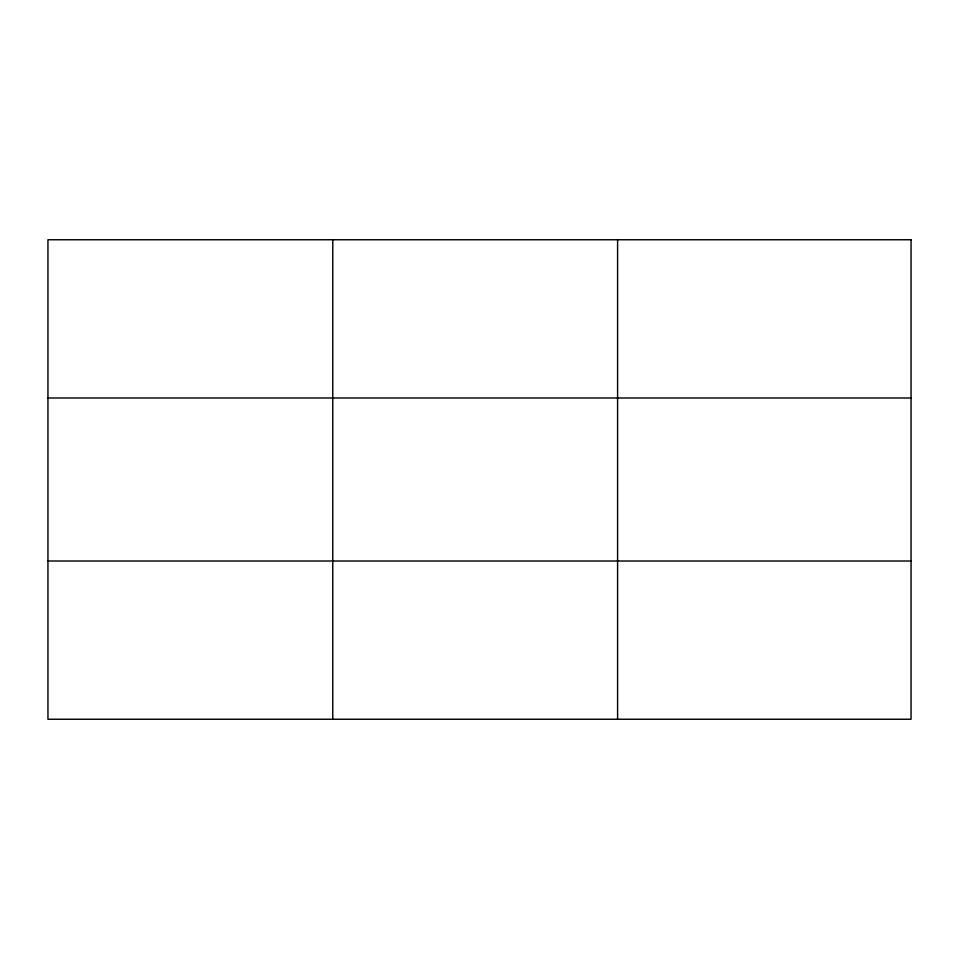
<?xml version="1.0" encoding="UTF-8"?>
<svg xmlns="http://www.w3.org/2000/svg" width="959" height="959" viewBox="0 0 959 959"><rect width="100%" height="100%" fill="white"/><g stroke="black" fill="none" stroke-linecap="round" stroke-linejoin="round"><path stroke-width="1.44" d="M332.773 719.25L332.773 239.75M617.596 719.25L617.596 239.75M47.95 397.985L911.05 397.985M47.95 561.015L911.05 561.015M911.05 239.75L47.95 239.75L47.95 719.25L911.05 719.25L911.05 239.75"/></g></svg>
